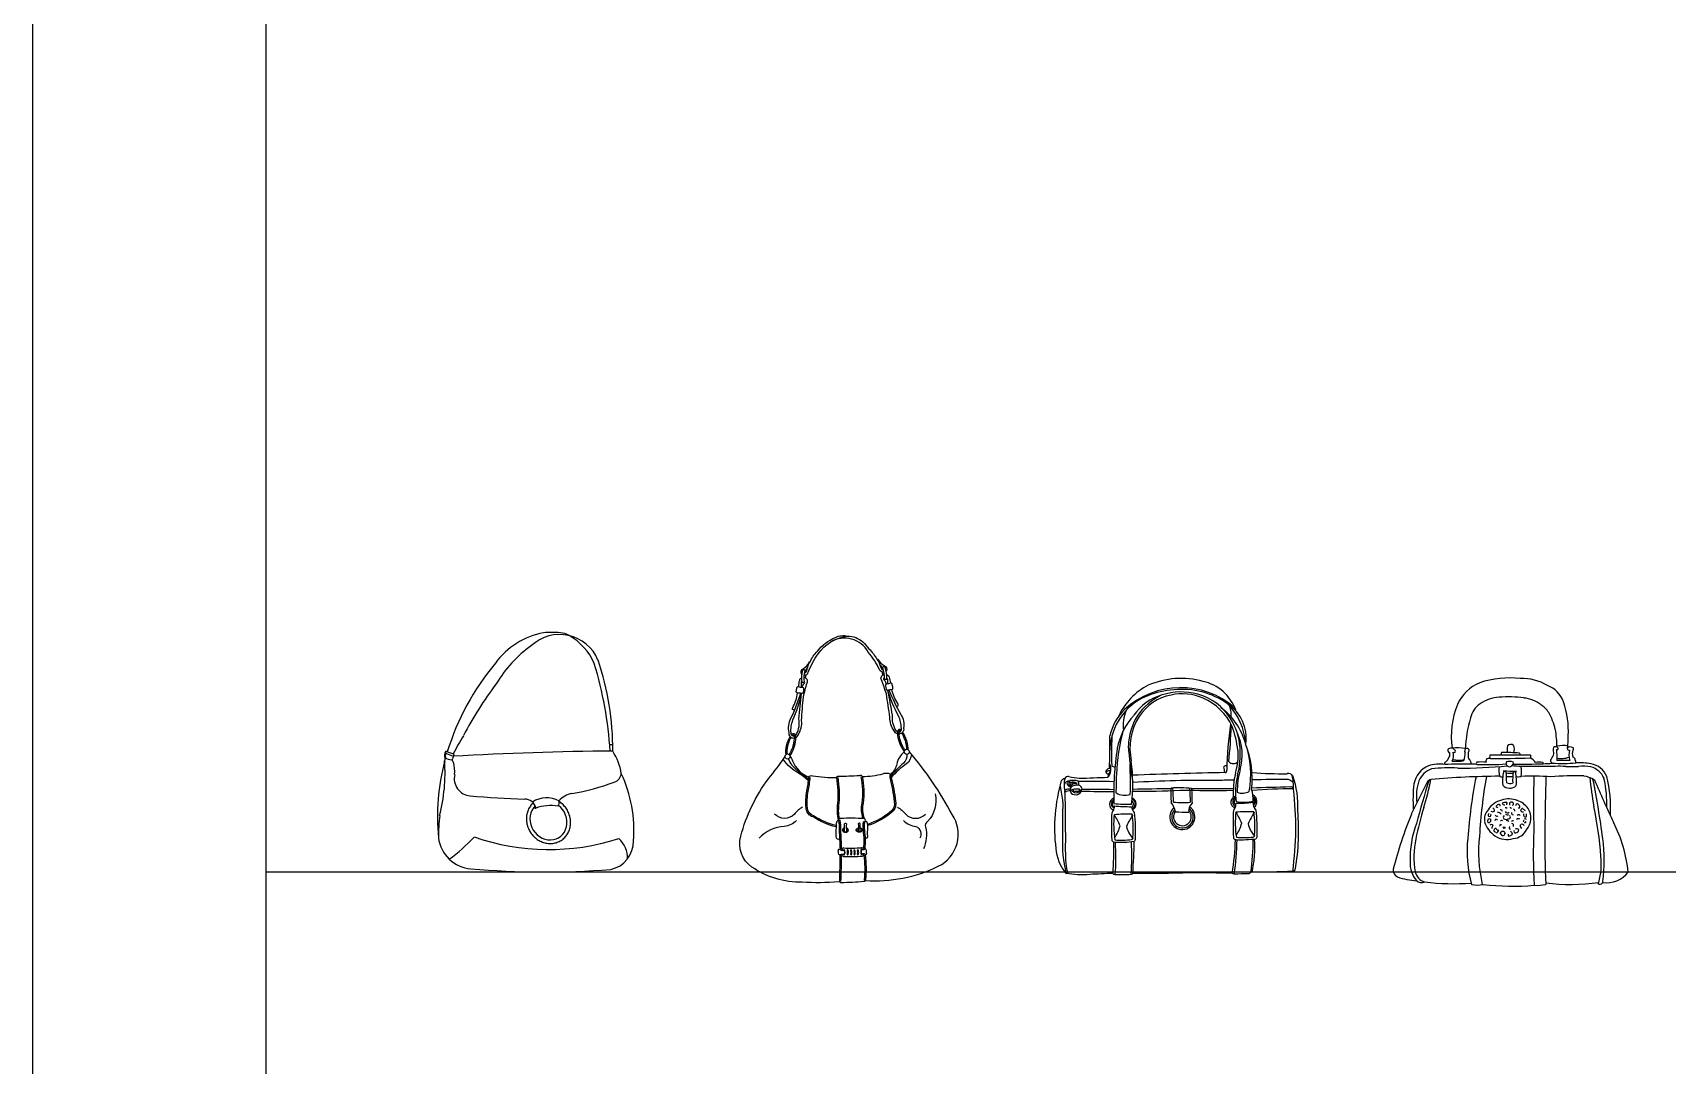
# Model space of a CAD drawing. Header units: inches. Extents: x 8.4 to 50.9, y 14.4 to 39.2.
# Drawn here: x 8.372 to 10.733, y 27.29 to 28.781 of the extents above; entities that cross this region are included whole.
import ezdxf

# ---------------------------------------------------------------- set-up
doc = ezdxf.new("R2010")
doc.units = ezdxf.units.IN
doc.header["$MEASUREMENT"] = 0
for name, color, linetype in [('02', 2, 'Continuous'), ('1', 1, 'Continuous'), ('kadrbm', 4, 'Continuous')]:
    doc.layers.add(name, color=color, linetype=linetype)

# ---------------------------------------------------------------- blocks, each defined once
blk = doc.blocks.new('kadrbm')
at = {"layer": 'kadrbm', "color": 4}
blk.add_lwpolyline([(0, 0), (0, 24.7972), (21, 24.7972), (21, 0), (0, 0)], close=True, dxfattribs=at)
blk.add_lwpolyline([(20.6631, 0.3257), (20.6631, 24.4603), (0.3369, 24.4603), (0.3369, 0.3257), (20.6631, 0.3257)], dxfattribs=at)

msp = doc.modelspace()

# ---------------------------------------------------------------- linework, layer by layer
at = {"layer": '02'}
for p, q in [((8.9694, 27.7431), (8.9799, 27.7398)), ((8.9694, 27.74), (8.9794, 27.7362)), ((8.9802, 27.7385), (8.9781, 27.7323))]:
    msp.add_line(p, q, dxfattribs=at)
for points in [[(9.4868, 27.8536, 0.371996), (9.4923, 27.8575, -0.060458), (9.5063, 27.884, -0.208259), (9.549, 27.9098, -0.182008), (9.5709, 27.9013, -0.045731), (9.5798, 27.8914, -0.083445), (9.5914, 27.8763, -0.116053), (9.5966, 27.8656, 0.130467), (9.5987, 27.8615, 0.157301), (9.6003, 27.8616)], [(9.4871, 27.8573, 0.157301), (9.4887, 27.8573, 0.130467), (9.4905, 27.8616, -0.116053), (9.4948, 27.8726, -0.085939), (9.5054, 27.8878, -0.134768), (9.5314, 27.9078, -0.179133), (9.549, 27.9098)], [(9.6009, 27.8579, -0.371996), (9.5951, 27.8614, 0.060156), (9.5788, 27.8868, 0.419004), (9.5249, 27.9014)], [(9.4827, 27.8541, -0.414213), (9.4853, 27.863, 0.14056), (9.4934, 27.8722, -0.496784), (9.4948, 27.8726)], [(9.5914, 27.8763, -0.496784), (9.5928, 27.876, 0.14056), (9.6017, 27.8675, -0.414213), (9.6049, 27.8588)], [(9.6016, 27.8484, 0.003908), (9.6019, 27.8477, 0.340116), (9.6023, 27.8475, 0.100867), (9.6052, 27.8477, 0.450308), (9.6056, 27.8481, 0.111806), (9.6032, 27.8647, 0.302096), (9.6027, 27.8652, 0.217473), (9.5996, 27.8645, 0.186763), (9.5987, 27.8617)], [(9.4736, 27.763, 0.236175), (9.4779, 27.7677, 0.167992), (9.4826, 27.7878, -0.007404), (9.4851, 27.8219, -0.012547), (9.4906, 27.8424, 0.571853), (9.4861, 27.8496, 0.442579)], [(9.4824, 27.8494, 0.261504), (9.4794, 27.8457, 0.058903), (9.4779, 27.8368)], [(9.4827, 27.8445, 0.236523), (9.482, 27.843, 0.092386), (9.4825, 27.8359)], [(9.4887, 27.8575, 0.186763), (9.4876, 27.8603, 0.217473), (9.4845, 27.8607, 0.302096), (9.484, 27.8602, 0.111806), (9.4828, 27.8434, 0.450308), (9.4833, 27.843, 0.100867), (9.4862, 27.8431, 0.340116), (9.4865, 27.8433, 0.003908), (9.4868, 27.8441)], [(9.4836, 27.836, -0.118538), (9.486, 27.8408, 0.47272), (9.4862, 27.8449, 0.47272)], [(9.4874, 27.8602, 0.403784), (9.4872, 27.86, 0.074975), (9.4861, 27.8437, 0.493918), (9.4865, 27.8436)], [(9.621, 27.7687, -0.236175), (9.6164, 27.773, -0.167992), (9.6101, 27.7926, 0.007404), (9.605, 27.8264, 0.012547), (9.598, 27.8465, -0.571853), (9.6019, 27.8539, -0.442579)], [(9.602, 27.848, 0.493918), (9.6023, 27.8481, 0.074975), (9.6, 27.8643, 0.403784), (9.5997, 27.8644)], [(9.6054, 27.8406, 0.118538), (9.6027, 27.8452, -0.47272), (9.6021, 27.8493, -0.47272)], [(9.6056, 27.8541, -0.261504), (9.6089, 27.8506, -0.058903), (9.6111, 27.8418)], [(9.6057, 27.8492, -0.236523), (9.6065, 27.8477, -0.092386), (9.6065, 27.8406)], [(10.5902, 27.7656, 0.094764), (10.5833, 27.8147, 0.212915), (10.56, 27.8385, 0.141332), (10.5209, 27.8486, 0.104377), (10.4622, 27.8425, 0.190373), (10.4301, 27.811, 0.134029), (10.4225, 27.748)], [(9.4809, 27.827, -0.032787), (9.4667, 27.7907, 0.182763), (9.464, 27.7704, 0.473773), (9.4717, 27.7626, 0.473773)], [(9.4715, 27.7654, -0.483029), (9.4673, 27.7703, -0.111105), (9.4701, 27.7887, 0.045547), (9.4826, 27.8265, 0.045547)], [(9.4722, 27.8032, -0.863673), (9.4699, 27.8067, 0.078902), (9.4768, 27.8276, 0.078902)], [(9.4733, 27.7659, 0.215732), (9.4753, 27.7685, 0.174379), (9.4786, 27.7903, -0.012691), (9.4826, 27.8265)], [(9.6211, 27.7715, -0.215732), (9.6189, 27.774, -0.174379), (9.6139, 27.7955, 0.012691), (9.6071, 27.8312)], [(9.623, 27.7711, 0.483029), (9.6267, 27.7763, 0.111105), (9.6225, 27.7945, -0.045547), (9.6071, 27.8312, -0.045547)], [(9.6088, 27.8319, 0.032787), (9.6258, 27.7967, -0.182763), (9.63, 27.7767, -0.473773), (9.6229, 27.7684, -0.473773)], [(9.6193, 27.8088, 0.863673), (9.6214, 27.8125, -0.078902), (9.6128, 27.8328, -0.078902)], [(9.5362, 27.555, -0.041464), (9.4832, 27.5543, -0.154928), (9.4109, 27.5761, -0.323765), (9.3947, 27.6209, -0.093387), (9.4346, 27.7038, 0.032475), (9.4587, 27.7359, 0.032475)], [(9.4926, 27.7006, 0.073741), (9.4783, 27.7116, -0.121587), (9.456, 27.7319)], [(9.4633, 27.7323, 0.132867), (9.4761, 27.7161, 0.003838), (9.4928, 27.7031)], [(9.466, 27.7359, -0.109116), (9.4693, 27.7294, 0.189952), (9.4932, 27.7059, 0.189952)], [(9.5748, 27.5568, 0.131218), (9.6801, 27.5774, 0.4589), (9.7, 27.6521, 0.054755), (9.6384, 27.7424)], [(9.6308, 27.7426, 0.165387), (9.62, 27.7249, -0.170439), (9.611, 27.7098)], [(9.6345, 27.739, -0.265824), (9.6299, 27.7263, 0.04329), (9.612, 27.7085, 0.04329)], [(9.6414, 27.7387, -0.207601), (9.6339, 27.7251, 0.056431), (9.612, 27.7057, 0.056431)], [(9.5323, 27.6343, -0.08714), (9.4991, 27.6485, -0.316584), (9.4891, 27.6616, -0.070792), (9.4903, 27.6861, 0.017823), (9.4932, 27.7059, -0.432684), (9.4984, 27.7082, 0.044879), (9.5336, 27.7054, 0.044879)], [(9.5324, 27.6362, -0.087022), (9.4999, 27.6502, -0.323239), (9.491, 27.6618, -0.070973), (9.4921, 27.6858, 0.017603), (9.4951, 27.7055)], [(9.5359, 27.6434, -0.097133), (9.5351, 27.6687, 0.049236), (9.5336, 27.7054, -0.558118), (9.5359, 27.7075, 0.020125), (9.5662, 27.7086, -0.491034), (9.57, 27.7072, -0.08957), (9.5715, 27.6687, 0.130471), (9.5729, 27.6463)], [(9.5372, 27.6462, -0.087774), (9.537, 27.6685, 0.049344), (9.5355, 27.7056)], [(9.5682, 27.7065, -0.088716), (9.5696, 27.669, 0.126263), (9.5709, 27.6464, 0.126263)], [(9.57, 27.7072, 0.074443), (9.6001, 27.711, -0.137895), (9.6081, 27.7117, -0.383469), (9.612, 27.7057, -0.032127), (9.6183, 27.6713, -0.264378), (9.6136, 27.6558, -0.095613), (9.5783, 27.636)], [(9.6094, 27.7088, -0.242207), (9.6101, 27.7057, -0.032622), (9.6164, 27.6709, -0.265211), (9.6123, 27.6572, -0.094943), (9.5779, 27.6379, -0.094943)], [(10.1918, 27.7086, -0.096343), (10.199, 27.6573, -0.061269), (10.1955, 27.5731, -0.277476), (10.1921, 27.5698, -0.006196), (10.1314, 27.5685, -0.243214), (10.1276, 27.5665, -0.002516), (10.1077, 27.566, -0.1548), (10.1043, 27.5674, 0.003041), (10.0435, 27.5677, -0.00762), (9.9609, 27.5669, -0.37755), (9.9585, 27.5654, -0.036688), (9.9356, 27.5651, -0.256513), (9.9321, 27.5671, 0.001583), (9.8989, 27.5655, -0.078349), (9.8647, 27.5671, -0.15339), (9.8503, 27.603, -0.100219), (9.8582, 27.701, -0.311346), (9.863, 27.7042)], [(9.6754, 27.6819, -0.252065), (9.6646, 27.6419, 0.363445), (9.6617, 27.6341, -0.161967), (9.6585, 27.6023)], [(9.4841, 27.6629, 0.101512), (9.4722, 27.6524, -0.415098), (9.4436, 27.6526, -0.415098)], [(9.621, 27.6629, -0.101512), (9.633, 27.6524, 0.415098), (9.6615, 27.6526, 0.415098)], [(9.4752, 27.6433, -0.156278), (9.4576, 27.6348, 0.205208), (9.4212, 27.6177)], [(9.5359, 27.6434, 0.396333), (9.5327, 27.6389, 0.030716), (9.5321, 27.6202, 0.631174), (9.5375, 27.6172)], [(9.5743, 27.6029, 0.060768), (9.5737, 27.6292, -0.113279), (9.5744, 27.6424, 0.487647), (9.5729, 27.6463, 0.015581), (9.5388, 27.6464, 0.551035), (9.5359, 27.6434, -0.077452), (9.5368, 27.6296, -0.007432), (9.5381, 27.6021)], [(9.5377, 27.6442, 0.137843), (9.5377, 27.6438, -0.076757), (9.5387, 27.6296, -0.007395), (9.5399, 27.6021)], [(9.545, 27.6273, -0.04344), (9.5447, 27.6388, -0.720218), (9.5473, 27.6385, 0.040619), (9.5475, 27.6274, 0.040619)], [(9.5668, 27.6273, 0.04344), (9.5671, 27.6388, 0.720218), (9.5645, 27.6385, -0.040619), (9.5643, 27.6274, -0.040619)], [(9.5724, 27.603, 0.060707), (9.5718, 27.6289, -0.107611), (9.5724, 27.6423, -0.107611)], [(9.5747, 27.6184, 0.756968), (9.5782, 27.6211, -0.065132), (9.5781, 27.6296, 0.136225), (9.5776, 27.6391, 0.453709), (9.5744, 27.6424, 0.453709)], [(9.63, 27.6433, 0.156278), (9.6475, 27.6348, -0.461373), (9.6534, 27.6177)], [(9.5746, 27.5938, -0.05113), (9.5749, 27.558, -0.422661), (9.5729, 27.5552, -0.024149), (9.5393, 27.5536, -0.596015), (9.5376, 27.556, 0.010894), (9.5383, 27.5939, 0.010894)], [(9.5395, 27.5555, 0.011026), (9.5402, 27.5939)], [(9.5436, 27.6038, 0.579293), (9.5414, 27.6003, 0.579293)], [(9.5415, 27.5944, 0.531963), (9.543, 27.5916, 0.035976), (9.5707, 27.5921, 0.337282), (9.5718, 27.5953, 0.337282)], [(9.543, 27.5944, 0.737204), (9.5447, 27.594, 0.175543), (9.5448, 27.6006, 0.630724), (9.543, 27.6006)], [(9.5697, 27.6015, 0.470205), (9.5682, 27.6009, 0.061623), (9.5684, 27.5946, 0.93846), (9.5699, 27.5947)], [(9.5727, 27.5936, -0.051646), (9.573, 27.5578, -0.500312), (9.5726, 27.5571)]]:
    msp.add_lwpolyline(points, format="xyb", dxfattribs=at)
for points in [[(9.6128, 27.8328, 0.391), (9.6146, 27.8353, 0.008918), (9.6132, 27.8408, 0.476428), (9.6111, 27.8418, -0.132065), (9.6054, 27.8406, 0.410352), (9.6039, 27.8393, 0.119214), (9.6054, 27.8321, 0.375733), (9.6073, 27.8318, -0.064414)], [(9.4768, 27.8276, -0.391), (9.4749, 27.83, -0.008918), (9.4758, 27.8356, -0.476428), (9.4779, 27.8368, 0.132065), (9.4836, 27.836, -0.410352), (9.4852, 27.8348, -0.119214), (9.4843, 27.8275, -0.375733), (9.4824, 27.827, 0.064414)], [(9.9346, 27.6117, -0.458615), (9.9312, 27.6156, -0.023278), (9.9309, 27.6486, -0.169086), (9.933, 27.658, 0.22923), (9.9341, 27.6645, 0.009145), (9.9591, 27.6632, 0.151043), (9.963, 27.6549, -0.04249), (9.9643, 27.6169, -0.295912), (9.963, 27.613, -0.046158)], [(10.1103, 27.6153, -0.458615), (10.1069, 27.6192, -0.023278), (10.1066, 27.6523, -0.169086), (10.1087, 27.6617, 0.22923), (10.1098, 27.6682, 0.026774), (10.1346, 27.6697, 0.196712), (10.1387, 27.6585, -0.04249), (10.14, 27.6205, -0.295912), (10.1387, 27.6166, -0.046158)], [(9.5441, 27.5996, -0.123706), (9.544, 27.5952, -0.357764), (9.5417, 27.5944, 0.086363), (9.5383, 27.5939, -0.317193), (9.5362, 27.5945, -0.089349), (9.5357, 27.6007, -0.424926), (9.5381, 27.6021, 0.31221), (9.5423, 27.6004, -0.546645)], [(9.5483, 27.6001, -0.08587), (9.5483, 27.5947, 0.953463), (9.5497, 27.5945, 0.168898), (9.5498, 27.6003, 1.002284)], [(9.5533, 27.6001, -0.08587), (9.5533, 27.5947, 0.953463), (9.5548, 27.5945, 0.168898), (9.5548, 27.6003, 1.002284)], [(9.5582, 27.6001, -0.08587), (9.5582, 27.5947, 0.953463), (9.5596, 27.5945, 0.168898), (9.5597, 27.6003, 1.002284)], [(9.5631, 27.6001, -0.08587), (9.5631, 27.5947, 0.953463), (9.5645, 27.5945, 0.168898), (9.5646, 27.6003, 1.002284)], [(9.5746, 27.5938, 0.3432), (9.5707, 27.5951, -0.515057), (9.569, 27.5952, -0.026317), (9.5691, 27.6004, -0.599406), (9.571, 27.6015, 0.271041), (9.5743, 27.6029, -0.41239), (9.5759, 27.6005, -0.031738), (9.5761, 27.5949, -0.446318)]]:
    msp.add_lwpolyline(points, format="xyb", close=True, dxfattribs=at)
for centre, radius in [((9.4624, 27.7359), 0.00368), ((9.6345, 27.7426), 0.00368), ((10.4975, 27.6332), 0.0012)]:
    msp.add_circle(centre, radius, dxfattribs=at)
for centre, radius, start, end in [((9.1289, 27.8069), 0.1092, 100.1229, 144.3023), ((9.1219, 27.8135), 0.1017, 83.1243, 96.8757), ((9.134, 27.8921), 0.0224, 55.6816, 89.8053), ((9.1977, 27.7483), 0.1816, 125.454, 149.2824), ((9.1331, 27.8522), 0.0599, 22.5846, 132.8307), ((9.1061, 27.8372), 0.0838, 23.2649, 61.0933), ((9.3251, 27.6332), 0.3709, 140.1839, 162.8263), ((8.6537, 27.7093), 0.5533, 3.5579, 16.9138), ((8.8127, 27.7468), 0.3971, 359.5454, 18.8674), ((9.5754, 27.85), 0.0277, 30.6153, 43.1045), ((9.5128, 27.8476), 0.0277, 141.304, 153.7932), ((9.4374, 27.86), 0.0519, 347.9165, 352.8481), ((9.6496, 27.8681), 0.0519, 191.5604, 196.492), ((10.0309, 27.7294), 0.1193, 74.6224, 113.5078), ((10.049, 27.7813), 0.0645, 19.3369, 77.944), ((9.4656, 27.5206), 0.5315, 142.9304, 152.5046), ((10.0161, 27.7419), 0.0885, 118.5252, 180.1336), ((10.0261, 27.7551), 0.094, 117.0875, 155.0584), ((10.0303, 27.7157), 0.1196, 49.1583, 132.6881), ((10.0284, 27.7089), 0.1235, 93.6841, 129.8848), ((10.0225, 27.7553), 0.0721, 105.5176, 146.2417), ((10.0418, 27.7429), 0.0905, 115.239, 145.4424), ((10.0296, 27.7545), 0.0713, 100.7036, 146.5098), ((10.0313, 27.7357), 0.0934, 75.4061, 107.4795), ((10.0325, 27.752), 0.0744, 65.9976, 102.5392), ((10.0323, 27.7187), 0.1141, 54.8399, 95.9623), ((10.0323, 27.747), 0.0823, 31.965, 74.0962), ((10.031, 27.7453), 0.0811, 24.7752, 66.9202), ((10.4913, 27.7736), 0.0478, 91.064, 126.7838), ((10.5038, 27.6759), 0.1462, 81.2489, 95.2562), ((10.5213, 27.7722), 0.0484, 52.4585, 84.4071), ((10.0006, 27.7501), 0.0742, 133.8139, 167.9506), ((10.036, 27.7285), 0.0993, 137.6869, 168.7917), ((10.0006, 27.7811), 0.0535, 156.8857, 187.9798), ((10.0322, 27.7295), 0.0952, 15.0149, 54.27), ((10.0665, 27.7629), 0.0583, 351.4114, 57.2639), ((10.0354, 27.7488), 0.0889, 3.4513, 45.224), ((10.0701, 27.7963), 0.0332, 354.0649, 20.6909), ((10.482, 27.7838), 0.0341, 124.5938, 166.9291), ((10.5258, 27.7745), 0.0439, 34.6816, 55.3675), ((10.4857, 27.7557), 0.0879, 12.6753, 29.8589), ((9.624, 27.7721), 0.000833, 41.0463, 153.3872), ((10.1665, 27.7076), 0.2288, 163.3279, 179.2927), ((10.0413, 27.7489), 0.0867, 148.4991, 178.4821), ((10.0432, 27.7479), 0.0863, 147.8138, 192.3773), ((10.662, 27.7029), 0.5654, 171.8929, 178.6478), ((9.4411, 27.7991), 0.6624, 353.8793, 358.357), ((10.0274, 27.7425), 0.0888, 4.1027, 32.7704), ((9.9465, 27.722), 0.1681, 7.8775, 19.9167), ((10.6275, 27.7391), 0.1862, 163.645, 177.7183), ((10.4008, 27.7456), 0.1732, 1.2901, 9.7695), ((9.5551, 27.4281), 0.6548, 148.9396, 151.5648), ((9.2071, 27.7474), 0.00549, 56.6229, 108.0451), ((9.4704, 27.7662), 0.000833, 31.0213, 143.3622), ((9.0064, 27.7553), 0.9216, 357.7164, 0.6381), ((10.3356, 27.7401), 0.4054, 176.5957, 182.4071), ((10.3672, 27.6815), 0.4337, 171.212, 181.8181), ((10.3983, 27.7789), 0.4446, 183.5674, 190.4562), ((10.0423, 27.7375), 0.0768, 344.187, 25.4829), ((9.996, 27.7394), 0.1204, 344.9545, 4.5011), ((9.9982, 27.7102), 0.1333, 349.3346, 19.2712), ((9.9951, 27.7039), 0.1384, 353.4907, 21.2854), ((10.421, 27.7416), 0.00649, 32.0768, 138.9616), ((10.4292, 27.6315), 0.1167, 84.0088, 93.3182), ((10.4437, 27.7441), 0.00332, 44.6073, 164.6105), ((10.5261, 27.7461), 0.0243, 167.1413, 190.2525), ((10.507, 27.747), 0.00646, 49.4537, 136.2662), ((10.4971, 27.7465), 0.0152, 340.3131, 20.8942), ((10.5709, 27.747), 0.00277, 140.8805, 212.9261), ((10.5718, 27.7456), 0.00441, 32.753, 133.925), ((10.5742, 27.7473), 0.00154, 237.2225, 27.9567), ((10.582, 27.7032), 0.0485, 81.1706, 99.5766), ((10.5932, 27.7432), 0.00658, 54.6894, 134.8297), ((10.5913, 27.7479), 0.00276, 182.0898, 286.0726), ((10.503, 27.7632), 0.0872, 350.0718, 1.5699), ((10.596, 27.7469), 0.00191, 293.9398, 57.0244), ((9.2629, 27.6495), 0.3065, 164.9234, 185.8179), ((8.722, 27.7121), 0.2455, 345.5218, 3.9918), ((8.9827, 27.7371), 0.0159, 157.8906, 190.6133), ((8.9618, 27.7319), 0.00578, 332.6983, 23.3324), ((8.9788, 27.7544), 0.0233, 239.957, 264.9218), ((8.9887, 27.7365), 0.0208, 171.4751, 187.9269), ((8.9687, 27.742), 0.00127, 58.6374, 125.6555), ((8.9689, 27.7394), 0.000768, 53.5048, 167.422), ((8.9764, 27.7329), 0.00179, 280.7434, 342.1868), ((8.9842, 27.7325), 0.00671, 187.8917, 226.4134), ((9.2431, 23.13), 4.6138, 90.4135, 93.276), ((8.9277, 27.7134), 0.0538, 356.1391, 15.3452), ((8.9795, 27.739), 0.000872, 327.349, 61.7413), ((9.1405, 27.6988), 0.0825, 8.8032, 32.9104), ((9.9118, 27.7177), 0.0177, 318.661, 27.4962), ((9.473, 27.6989), 0.4847, 357.8979, 3.0366), ((9.7052, 27.6964), 0.2558, 353.3776, 7.4), ((10.1063, 27.7342), 0.00866, 221.3896, 317.2772), ((10.017, 27.7391), 0.0963, 343.555, 3.535), ((10.4049, 27.664), 0.0608, 83.237, 105.9644), ((10.4135, 27.7258), 0.00206, 107.0887, 226.4083), ((10.4381, 27.104), 0.6209, 88.894, 92.4028), ((10.4048, 27.7396), 0.0143, 304.2501, 7.4713), ((10.4194, 27.7448), 0.00344, 161.9744, 263.0125), ((10.41, 27.7369), 0.0146, 328.3603, 20.7498), ((10.4284, 27.7911), 0.0622, 264.4937, 280.2626), ((10.425, 27.7437), 0.0021, 231.0325, 42.8683), ((10.4326, 27.7649), 0.0343, 254.9446, 282.3055), ((10.4097, 27.7398), 0.0314, 341.6476, 3.6104), ((10.443, 27.7438), 0.00279, 154.0189, 225.8504), ((10.4699, 27.7386), 0.0246, 171.9717, 193.9551), ((10.4442, 27.7444), 0.00274, 299.1268, 48.411), ((10.4412, 27.7252), 0.00884, 356.9098, 57.1917), ((10.452, 27.6967), 0.0282, 77.5576, 93.9304), ((10.4591, 27.7258), 0.00193, 118.5421, 237.6362), ((10.4696, 28.1846), 0.4605, 268.5667, 273.8538), ((10.4653, 27.6713), 0.0567, 83.6788, 97.2674), ((10.4756, 27.7293), 0.00438, 150.4037, 203.0497), ((10.476, 27.7269), 0.00619, 74.5624, 132.9782), ((10.4808, 27.7359), 0.00432, 145.6046, 223.7371), ((10.5063, 31.5262), 3.788, 269.5609, 270.4391), ((10.4633, 30.5239), 2.791, 270.2949, 271.4732), ((10.4953, 27.7401), 0.00224, 134.6675, 234.3376), ((10.4886, 27.1301), 0.6116, 87.075, 89.5155), ((10.5059, 27.7262), 0.00545, 156.7961, 227.2468), ((10.5051, 27.7125), 0.0164, 70.3095, 105.1132), ((10.5058, 27.7267), 0.00506, 300.188, 14.3482), ((10.5197, 28.4394), 0.7147, 269.2594, 272.7264), ((10.5189, 27.7396), 0.00159, 300.7497, 54.4745), ((10.5331, 27.7362), 0.00308, 309.7494, 44.6604), ((10.5315, 27.722), 0.0123, 23.9935, 73.0981), ((10.5485, 27.7062), 0.0216, 78.0377, 105.6544), ((10.5527, 27.7262), 0.00123, 324.955, 73.9559), ((10.5509, 27.8878), 0.1623, 270.9717, 275.6724), ((10.5687, 27.7302), 0.00432, 166.8599, 246.8683), ((10.5557, 27.7415), 0.0135, 310.4425, 17.3622), ((10.5807, 28.0081), 0.2822, 267.2014, 274.1648), ((10.8195, 27.745), 0.2462, 179.7688, 183.434), ((10.5794, 27.7654), 0.0326, 259.8515, 291.3909), ((10.5777, 27.3602), 0.37, 87.7514, 90.6131), ((10.6193, 27.7379), 0.0282, 164.9079, 196.4103), ((10.6132, 27.7399), 0.0173, 162.1716, 196.7905), ((10.5958, 27.7305), 0.00446, 4.8356, 79.0584), ((10.5917, 27.7267), 0.00951, 359.7547, 26.256), ((10.6059, 27.6216), 0.1051, 80.5771, 92.5189), ((10.6182, 27.6961), 0.0296, 21.6251, 80.5409), ((9.0058, 27.704), 0.025, 166.6373, 265.4596), ((9.2083, 27.7122), 0.0137, 285.7659, 356.9468), ((9.0443, 27.6287), 0.1961, 355.7557, 24.9666), ((9.8968, 27.6952), 0.035, 165.0406, 194.9594), ((9.869, 27.6927), 0.0076, 82.5593, 161.204), ((9.8677, 27.7013), 0.0056, 80.0535, 148.6307), ((9.8927, 27.8185), 0.1142, 257.881, 265.5028), ((9.8421, 27.7055), 0.0284, 347.5224, 351.2205), ((9.8736, 27.6642), 0.0372, 77.0141, 95.3642), ((9.8721, 27.6952), 0.0111, 356.3796, 27.5287), ((9.9058, 26.9914), 0.7086, 87.7572, 91.9044), ((9.8423, 29.5602), 1.8561, 271.2793, 272.5571), ((9.9253, 27.7139), 0.0032, 161.7491, 280.6715), ((9.9277, 27.7128), 0.0058, 77.6135, 158.3047), ((9.9272, 27.7091), 0.00621, 74.6419, 142.077), ((9.9193, 27.7095), 0.00676, 329.0261, 11.2688), ((9.9152, 27.7222), 0.0157, 313.2683, 334.7965), ((9.9338, 27.7248), 0.00368, 208.9918, 295.0497), ((8.9018, 27.7207), 1.036, 357.933, 359.4309), ((10.1866, 22.1747), 5.5386, 90.9494, 92.338), ((10.0634, 26.0791), 1.6223, 89.246, 93.6158), ((10.1042, 27.1846), 0.517, 89.6363, 92.1552), ((10.0954, 27.7191), 0.00329, 60.6326, 143.7354), ((10.0667, 27.715), 0.0267, 354.4495, 13.0193), ((10.0941, 27.7152), 0.00286, 284.8803, 20.7561), ((10.2394, 27.6825), 0.1333, 167.2979, 182.4815), ((10.206, 27.685), 0.0966, 166.1394, 188.571), ((10.22, 27.6868), 0.108, 163.9777, 181.3984), ((10.176, 26.4796), 1.2231, 89.5323, 91.9942), ((10.1753, 28.1815), 0.4705, 264.9382, 271.0879), ((10.1859, 27.7037), 0.0076, 40.0387, 103.2122), ((10.1717, 27.6708), 0.0349, 52.4623, 65.9691), ((10.137, 27.6936), 0.0562, 354.4475, 16.2678), ((10.4021, 27.6897), 0.0355, 113.02, 169.1376), ((10.4315, 27.6797), 0.0608, 159.8412, 189.9909), ((15.1942, 26.2885), 5.009, 163.6168, 164.3569), ((10.4032, 27.6883), 0.0314, 109.7716, 156.7767), ((10.0857, 27.7589), 0.311, 341.9132, 349.5797), ((10.3933, 27.6944), 0.00842, 101.7449, 147.0873), ((10.4957, 26.5442), 1.1631, 90.2466, 95.1352), ((10.4184, 27.505), 0.2145, 86.767, 96.9263), ((10.434, 28.4709), 0.7518, 269.739, 275.2045), ((11.105, 27.5761), 0.6611, 168.616, 176.3676), ((11.1048, 27.5904), 0.6435, 169.5567, 177.2705), ((10.5409, 27.7167), 0.051, 174.9346, 190.6223), ((10.4934, 27.7124), 0.00574, 242.357, 292.5577), ((10.5563, 27.7003), 0.0611, 167.4447, 185.3965), ((10.4985, 27.7148), 0.00187, 153.3804, 213.262), ((10.4985, 27.7115), 0.00274, 46.4032, 133.5968), ((10.5071, 27.7793), 0.0645, 260.8146, 276.9407), ((10.3359, 27.6977), 0.1653, 0.0464, 5.4861), ((10.5063, 27.7318), 0.0202, 253.3942, 281.4778), ((10.5045, 27.8232), 0.1164, 268.224, 272.6622), ((10.5052, 27.7259), 0.00479, 231.2556, 311.18), ((10.4959, 27.4365), 0.2861, 84.7014, 87.5187), ((10.6119, 27.7012), 0.1021, 173.226, 182.0309), ((10.5122, 27.7123), 0.00193, 29.7212, 150.2788), ((10.4601, 27.7002), 0.0553, 353.4998, 13.5788), ((10.5116, 27.7146), 0.00342, 316.7281, 11.767), ((10.5178, 27.724), 0.0174, 260.739, 283.8362), ((10.4923, 27.7139), 0.0304, 347.0945, 14.2506), ((10.5381, 27.32), 0.3875, 86.0502, 92.3908), ((10.533, 26.391), 1.3304, 89.0278, 90.4588), ((12.7829, 27.6701), 2.2429, 179.0453, 181.0581), ((10.5752, 27.2907), 0.431, 88.4896, 92.6113), ((14.3838, 27.5972), 3.8276, 178.3567, 179.4999), ((10.5998, 27.2451), 0.4628, 88.4153, 94.3321), ((10.5945, 27.888), 0.1667, 267.2837, 273.6397), ((10.6117, 27.6675), 0.0545, 78.2274, 96.9647), ((10.6082, 27.6728), 0.0351, 56.0247, 82.8955), ((11.0697, 27.746), 0.4502, 185.1686, 190.5157), ((10.6147, 27.6924), 0.0297, 24.1266, 74.1587), ((9.3969, 27.4556), 1.2536, 7.4125, 11.3938), ((13.1219, 28.7885), 2.7204, 203.5407, 204.9516), ((10.477, 27.6673), 0.1689, 357.9062, 12.7046), ((10.4723, 27.6623), 0.1791, 356.1504, 14.4558), ((9.2125, 30.4598), 2.7887, 265.7064, 267.3274), ((9.1143, 27.639), 0.0373, 61.5234, 123.6177), ((9.1588, 27.647), 0.0365, 102.5775, 137.1362), ((9.1011, 27.9907), 0.3121, 279.1693, 290.8112), ((9.7462, 27.662), 0.1142, 3.9494, 15.8067), ((9.1727, 27.6499), 0.6912, 359.1429, 3.0073), ((9.8694, 27.6768), 0.00966, 84.022, 130.8995), ((9.8693, 27.6745), 0.0143, 84.4091, 114.4996), ((9.8695, 27.6957), 0.00371, 85.4997, 162.6091), ((9.8713, 27.6976), 0.00539, 188.8262, 261.2229), ((9.8707, 27.696), 0.00225, 83.422, 209.1526), ((9.8708, 27.6954), 0.00214, 192.7393, 308.5734), ((9.875, 27.6933), 0.00484, 116.3574, 178.6867), ((9.8715, 27.6938), 0.00191, 235.349, 328.168), ((9.878, 27.6877), 0.00743, 145.0461, 217.7772), ((9.8746, 27.691), 0.0081, 50.2938, 116.5078), ((9.8785, 27.6898), 0.00924, 226.2748, 352.0528), ((9.8772, 27.6909), 0.00575, 66.1814, 150.607), ((9.88, 27.665), 0.0238, 87.0351, 108.8053), ((9.879, 27.6911), 0.00752, 208.4083, 332.562), ((9.8756, 27.685), 0.0129, 71.3637, 102.5357), ((9.882, 27.6708), 0.0237, 87.1774, 111.9399), ((9.8769, 27.6877), 0.00212, 166.7347, 223.9365), ((9.8794, 27.6983), 0.0127, 251.3989, 290.0503), ((9.8796, 27.6967), 0.000552, 260.1546, 73.4022), ((9.8819, 27.682), 0.00676, 56.0511, 95.2098), ((9.8813, 27.6884), 0.00642, 1.4892, 72.643), ((9.88, 27.6883), 0.00424, 333.0689, 1.1556), ((9.9196, 28.56), 0.8746, 267.9013, 270.9139), ((9.8604, 22.1052), 5.5832, 89.2522, 89.7163), ((9.9494, 27.7028), 0.023, 237.6333, 290.0839), ((9.9739, 28.6598), 0.9741, 269.1896, 273.2635), ((10.0527, 23.8137), 3.8757, 90.5378, 91.3544), ((10.1382, 27.6814), 0.1222, 175.8888, 185.7264), ((10.0292, 27.5565), 0.1342, 82.799, 95.4923), ((9.5846, 27.6612), 0.4353, 1.1585, 3.8405), ((10.0746, 29.7469), 2.06, 268.7408, 270.8765), ((9.6017, 27.6596), 0.4428, 1.3343, 3.9337), ((10.752, 27.6985), 0.706, 180.7133, 182.4498), ((10.0527, 23.8137), 3.8757, 89.2082, 90.0981), ((10.1126, 27.6693), 0.00986, 107.4829, 169.3224), ((10.1129, 27.6703), 0.00746, 114.7798, 244.8647), ((10.119, 27.705), 0.022, 251.5174, 297.696), ((10.0938, 27.6741), 0.0413, 356.2677, 20.0062), ((10.2502, 24.7906), 2.9019, 91.2202, 92.318), ((10.2189, 26.305), 1.3846, 91.069, 93.5536), ((10.1304, 27.6708), 0.0101, 304.2416, 64.7839), ((10.1316, 27.6714), 0.0068, 300.248, 59.7486), ((10.1896, 27.6885), 0.00354, 0.6686, 110.2603), ((9.7353, 27.6333), 0.4612, 352.0851, 6.8783), ((11.5332, 27.1038), 1.2922, 152.5779, 154.8617), ((10.5594, 27.6734), 0.1936, 173.1775, 184.0483), ((10.5055, 27.7043), 0.0141, 224.2904, 312.5476), ((10.5059, 27.7087), 0.0118, 246.4175, 289.291), ((9.0832, 27.6583), 0.0159, 14.2525, 92.3237), ((9.1024, 27.6687), 0.0088, 223.4403, 237.1247), ((9.098, 27.6619), 0.000694, 238.7869, 31.6166), ((9.1206, 27.5987), 0.0664, 81.2322, 109.4818), ((9.1242, 27.6694), 0.0082, 322.6019, 17.1801), ((10.5248, 27.6412), 0.6654, 177.5302, 181.7951), ((9.9367, 27.6669), 0.00919, 110.4005, 247.6167), ((9.9371, 27.6675), 0.00708, 119.5493, 246.6917), ((9.9362, 27.6673), 0.00502, 119.6018, 249.0293), ((9.9567, 27.9738), 0.3069, 265.7131, 270.5034), ((9.9523, 27.439), 0.2136, 87.8501, 94.8625), ((9.9557, 27.6673), 0.00625, 304.4202, 48.1043), ((9.9576, 27.6674), 0.00701, 287.2711, 69.0016), ((9.9574, 27.6673), 0.00862, 288.8291, 71.2334), ((10.0326, 27.6485), 0.0181, 130.9602, 54.8933), ((9.9893, 27.6487), 0.0342, 12.1758, 36.845), ((10.0328, 27.6483), 0.0156, 134.9172, 53.1299), ((10.0325, 27.7781), 0.1088, 263.331, 276.2972), ((10.0327, 27.6488), 0.0129, 142.2498, 45.1968), ((10.1361, 31.0331), 3.3791, 268.0763, 268.4019), ((10.0564, 27.6574), 0.0146, 131.8393, 188.1629), ((10.1109, 27.6695), 0.00818, 169.0547, 254.4205), ((10.1125, 27.6703), 0.00522, 116.8538, 243.1462), ((10.2496, 27.6407), 0.1405, 173.9592, 188.7803), ((10.128, 27.4426), 0.2136, 87.8501, 94.8625), ((10.0459, 27.6111), 0.0778, 21.2611, 34.6956), ((10.1203, 27.7423), 0.0724, 262.2071, 281.7412), ((10.2674, 27.5732), 0.1544, 147.8937, 154.9041), ((10.1324, 27.6706), 0.00444, 302.0229, 52.404), ((9.9884, 27.6351), 0.1491, 355.329, 8.0936), ((11.0369, 27.3862), 0.7243, 158.4034, 165.0367), ((10.8177, 27.528), 0.4565, 162.8975, 168.7803), ((10.4901, 27.6446), 0.0212, 138.2949, 187.6961), ((10.5023, 27.6411), 0.0331, 105.3493, 147.895), ((10.4779, 27.6512), 0.0034, 137.3803, 205.7516), ((10.481, 27.6593), 0.00339, 222.0017, 317.9983), ((10.4802, 27.6579), 0.00347, 344.8041, 71.3817), ((10.4909, 27.6603), 0.00639, 91.6502, 142.742), ((10.4882, 27.665), 0.00259, 198.7252, 284.0951), ((10.4868, 27.6476), 0.00803, 37.2251, 81.347), ((10.4903, 27.665), 0.00168, 322.6708, 77.8109), ((10.4924, 27.6561), 0.0028, 6.6467, 104.9674), ((10.5041, 27.6402), 0.0345, 68.7136, 107.7826), ((10.4996, 27.6582), 0.0114, 81.5502, 115.3778), ((10.4975, 27.6688), 0.00277, 185.6906, 294.8619), ((10.4999, 27.6594), 0.0024, 40.5889, 117.8605), ((10.5022, 27.6577), 0.00339, 204.696, 318.2569), ((10.5021, 27.6552), 0.00364, 220.8186, 306.1529), ((10.5002, 27.6684), 0.00155, 278.3667, 46.5537), ((10.5064, 27.6677), 0.00136, 138.0027, 256.7333), ((10.5081, 27.6667), 0.00336, 35.522, 144.478), ((10.5065, 27.66), 0.00188, 26.6044, 116.5551), ((10.5103, 27.6541), 0.00234, 161.5549, 270.5466), ((10.5096, 27.6675), 0.00169, 274.7317, 41.6314), ((10.5111, 27.6578), 0.00188, 335.4058, 93.4007), ((10.5168, 27.6647), 0.00273, 103.3005, 177.0401), ((10.5156, 27.6628), 0.00467, 8.8054, 83.2539), ((10.5072, 27.6435), 0.0303, 34.8515, 72.0133), ((10.5185, 27.6634), 0.00175, 248.9072, 1.4816), ((10.5246, 27.6574), 0.0034, 90.1092, 172.214), ((10.5243, 27.6591), 0.00331, 200.9026, 294.9127), ((10.5305, 27.6644), 0.00692, 211.0415, 246.9889), ((10.5289, 27.6517), 0.00342, 152.7973, 226.784), ((10.524, 27.6517), 0.00597, 341.2556, 13.9683), ((10.5107, 27.6468), 0.0255, 318.9116, 33.2214), ((10.1125, 27.5534), 0.5263, 4.1664, 12.1076), ((9.2427, 27.6191), 0.2847, 173.6091, 180.123), ((9.1424, 27.6186), 0.7217, 358.3349, 1.6651), ((10.0739, 27.637), 0.1405, 173.9592, 188.7803), ((9.8702, 27.6075), 0.0778, 21.2611, 34.6956), ((9.8888, 27.6503), 0.0559, 325.1516, 344.8524), ((10.0917, 27.5695), 0.1544, 147.8937, 154.9041), ((9.9956, 27.6462), 0.0451, 194.4058, 220.0819), ((9.8127, 27.6314), 0.1491, 355.329, 8.0936), ((10.0645, 27.654), 0.0559, 325.1516, 344.8524), ((10.1713, 27.6498), 0.0451, 194.4058, 220.0819), ((10.5095, 27.5878), 0.148, 159.7311, 181.5832), ((10.5054, 27.6527), 0.0379, 196.8227, 235.903), ((10.4797, 27.6429), 0.00603, 161.5172, 202.3043), ((10.476, 27.6425), 0.00314, 46.0356, 130.1493), ((10.4753, 27.6427), 0.00238, 239.5175, 344.0515), ((10.477, 27.6549), 0.00552, 247.4501, 283.0307), ((10.4791, 27.6344), 0.00319, 31.0235, 136.3069), ((10.5404, 27.6302), 0.0639, 166.8818, 169.3209), ((10.4801, 27.6506), 0.00225, 119.433, 210.0319), ((10.4844, 27.6318), 0.0049, 120.9524, 179.9279), ((10.486, 27.6286), 0.00338, 89.7944, 172.5288), ((10.4846, 27.6292), 0.00197, 183.6641, 278.1963), ((10.4861, 27.6432), 0.00218, 20.9413, 185.3051), ((10.487, 27.6535), 0.00361, 223.3216, 298.3691), ((10.4886, 27.6319), 0.00254, 178.0873, 295.6007), ((10.4851, 27.6303), 0.0046, 283.0997, 351.2564), ((10.4924, 27.6362), 0.00132, 19.492, 236.7749), ((10.494, 27.6417), 0.00177, 43.1636, 158.387), ((10.4991, 27.6481), 0.003, 118.3289, 261.5402), ((10.5004, 27.6555), 0.0105, 260.4122, 299.9786), ((10.5018, 27.6404), 0.00288, 37.7354, 115.2954), ((10.5063, 27.633), 0.00165, 118.6246, 276.704), ((10.5037, 27.6485), 0.00286, 312.4142, 51.2842), ((10.5104, 27.6408), 0.00235, 69.3112, 163.7797), ((10.5083, 27.6361), 0.00295, 334.3031, 81.8827), ((10.5087, 27.6413), 0.0241, 274.7319, 331.9557), ((10.5135, 27.6276), 0.00202, 133.1872, 290.8677), ((10.5153, 27.6273), 0.00411, 36.71, 115.2407), ((10.5137, 27.6306), 0.00494, 276.1071, 350.0255), ((10.518, 27.6429), 0.00315, 46.0817, 140.8488), ((10.5185, 27.6492), 0.00256, 36.6425, 147.1726), ((10.5245, 27.6358), 0.00385, 152.0081, 245.7942), ((10.5231, 27.6347), 0.00354, 25.207, 101.7021), ((10.5246, 27.6429), 0.00129, 282.4919, 49.4126), ((10.5276, 27.6427), 0.00314, 47.7009, 113.3903), ((10.528, 27.65), 0.00165, 209.0941, 351.4983), ((10.527, 27.6427), 0.00259, 272.0115, 342.7518), ((11.762, 27.6117), 1.2058, 179.1021, 182.8809), ((10.4793, 27.5494), 0.1984, 5.5846, 27.4509), ((9.0085, 27.6246), 0.0509, 186.8775, 265.9773), ((8.8166, 27.7979), 0.2626, 306.7197, 317.2355), ((9.1174, 27.9321), 0.3306, 250.9394, 287.7786), ((9.198, 27.6136), 0.0418, 282.2288, 0.7736), ((9.1951, 27.5899), 0.0359, 356.912, 49.7167), ((10.0207, 27.6085), 0.1614, 175.8092, 194.8656), ((9.6145, 27.5997), 0.3193, 354.1266, 2.1729), ((9.9456, 27.7205), 0.1055, 264.2733, 277.479), ((9.5923, 27.5908), 0.3443, 355.7108, 3.4638), ((9.6942, 27.5915), 0.2656, 354.3714, 4.5397), ((9.9589, 27.6185), 0.00257, 280.2133, 18.4423), ((9.5038, 27.61), 0.4591, 354.6177, 0.3753), ((9.782, 27.625), 0.3275, 349.8689, 358.3289), ((9.7249, 27.6217), 0.3868, 351.7272, 359.0488), ((10.1213, 27.7242), 0.1055, 264.2733, 277.479), ((9.8842, 27.6096), 0.2506, 350.5615, 1.4953), ((9.9675, 27.6053), 0.1698, 347.5047, 3.7642), ((10.1346, 27.6221), 0.00257, 280.2133, 18.4423), ((10.4927, 27.591), 0.1255, 168.1224, 190.0427), ((10.6141, 27.5977), 0.1702, 173.1295, 195.9743), ((10.6599, 27.5969), 0.1993, 173.0393, 193.3477), ((10.5016, 27.6469), 0.0309, 235.7326, 287.1707), ((10.4932, 27.6251), 0.00155, 86.2977, 263.3046), ((10.496, 27.6252), 0.00334, 208.9521, 300.5626), ((10.4957, 27.6235), 0.00392, 33.621, 126.5432), ((10.513, 27.6185), 0.0158, 152.9244, 165.9313), ((10.5057, 27.6226), 0.00266, 156.3285, 229.3013), ((10.5009, 27.6321), 0.0119, 285.0525, 315.9639), ((10.5021, 27.6223), 0.00749, 11.6617, 51.3906), ((11.3949, 27.5925), 0.8553, 177.5728, 182.8588), ((10.3952, 27.585), 0.2469, 353.0915, 7.5164), ((9.5534, 27.8671), 0.2635, 267.8377, 273.4338), ((9.5697, 27.6022), 0.00194, 337.7136, 104.0282), ((9.9799, 27.5938), 0.1161, 178.1266, 193.5126), ((10.3983, 27.5813), 0.0368, 176.1095, 222.1937), ((10.5337, 27.5817), 0.1042, 344.6418, 5.468), ((9.112, 28.8093), 1.2402, 265.0479, 274.3848), ((10.3483, 27.572), 0.0112, 174.1125, 244.8869), ((10.3795, 27.6735), 0.1173, 252.1445, 265.8668), ((10.3885, 27.5736), 0.0199, 192.9233, 252.4191), ((10.6455, 27.593), 0.0395, 261.6111, 322.2112), ((10.378, 27.5631), 0.00955, 223.0877, 298.0036), ((10.4251, 27.9251), 0.3729, 263.4392, 273.8124), ((10.4581, 27.5941), 0.0439, 259.9942, 281.6568), ((10.5106, 27.9299), 0.3813, 263.4384, 274.559), ((10.5449, 27.6062), 0.0565, 265.9584, 283.1336), ((10.5933, 27.8291), 0.278, 262.6208, 278.4394), ((10.6362, 27.5555), 0.00417, 202.8429, 297.1534), ((10.6336, 27.5572), 0.00706, 309.7868, 344.2294)]:
    msp.add_arc(centre, radius, start, end, dxfattribs=at)
at = {"layer": '02', "extrusion": (0, 0, -1)}
for centre, major_axis, ratio, start_param, end_param in [((9.4667, 27.7524), (0.0045, 0.0168), 0.312532, 5.732022, 8.85115), ((9.4667, 27.7524), (0.0045, 0.0168), 0.312532, 3.68813, 5.457582), ((9.5658, 27.6298), (0.0043, 0), 0.754386, 5.030388, 10.701663)]:
    msp.add_ellipse(centre, major_axis=major_axis, ratio=ratio, start_param=start_param, end_param=end_param, dxfattribs=at)
at = {"layer": '02'}
for centre, major_axis, ratio, start_param, end_param in [((9.6287, 27.7586), (-0.0058, 0.0164), 0.312532, 5.732022, 8.877284), ((9.6287, 27.7586), (-0.0058, 0.0164), 0.312532, 3.715519, 5.457582), ((9.1169, 27.6433), (-0.0156, 0.0241), 0.901125, 0.174001, 5.091253), ((9.5459, 27.6298), (-0.0043, 0), 0.754386, 5.030388, 10.701663)]:
    msp.add_ellipse(centre, major_axis=major_axis, ratio=ratio, start_param=start_param, end_param=end_param, dxfattribs=at)
for points, knots in [([(9.6232, 27.7724), (9.6231, 27.7722), (9.6231, 27.772), (9.6229, 27.7711), (9.6229, 27.7703), (9.6229, 27.7686), (9.623, 27.7676), (9.6233, 27.7654), (9.6235, 27.7643), (9.6242, 27.7612), (9.6247, 27.7593), (9.6261, 27.7555), (9.6269, 27.7536), (9.6285, 27.7502), (9.6294, 27.7487), (9.6308, 27.7467), (9.6313, 27.7461), (9.6318, 27.7455), (9.6319, 27.7455), (9.6319, 27.7454)], [0.394951, 0.394951, 0.394951, 0.394951, 0.50882, 0.50882, 0.743388, 0.743388, 0.977956, 0.977956, 1.212525, 1.212525, 1.57459, 1.57459, 1.936655, 1.936655, 2.29872, 2.29872, 2.517778, 2.517778, 2.537814, 2.537814, 2.537814, 2.537814]), ([(9.4619, 27.7396), (9.4618, 27.7401), (9.4617, 27.7406), (9.4617, 27.742), (9.4617, 27.743), (9.4618, 27.7452), (9.4619, 27.7464), (9.4623, 27.7495), (9.4628, 27.7515), (9.4638, 27.7554), (9.4645, 27.7573), (9.4659, 27.7608), (9.4666, 27.7623), (9.4674, 27.7636)], [3.732654, 3.732654, 3.732654, 3.732654, 3.884981, 3.884981, 4.119549, 4.119549, 4.354117, 4.354117, 4.716183, 4.716183, 5.078248, 5.078248, 5.43598, 5.43598, 5.43598, 5.43598]), ([(9.4711, 27.7666), (9.4712, 27.7664), (9.4713, 27.7662), (9.4715, 27.7653), (9.4716, 27.7646), (9.4717, 27.7628), (9.4717, 27.7618), (9.4716, 27.7596), (9.4715, 27.7585), (9.471, 27.7554), (9.4706, 27.7534), (9.4696, 27.7495), (9.4689, 27.7476), (9.4675, 27.7441), (9.4667, 27.7425), (9.4655, 27.7404), (9.465, 27.7397), (9.4646, 27.7391), (9.4645, 27.7391), (9.4645, 27.739)], [0.394951, 0.394951, 0.394951, 0.394951, 0.50882, 0.50882, 0.743388, 0.743388, 0.977956, 0.977956, 1.212525, 1.212525, 1.57459, 1.57459, 1.936655, 1.936655, 2.29872, 2.29872, 2.517778, 2.517778, 2.537814, 2.537814, 2.537814, 2.537814]), ([(9.6345, 27.7463), (9.6345, 27.7468), (9.6345, 27.7472), (9.6345, 27.7486), (9.6344, 27.7496), (9.6342, 27.7518), (9.634, 27.7529), (9.6333, 27.756), (9.6327, 27.7579), (9.6313, 27.7617), (9.6306, 27.7636), (9.6289, 27.767), (9.628, 27.7685), (9.6272, 27.7697)], [3.746169, 3.746169, 3.746169, 3.746169, 3.884981, 3.884981, 4.119549, 4.119549, 4.354117, 4.354117, 4.716183, 4.716183, 5.078248, 5.078248, 5.43598, 5.43598, 5.43598, 5.43598]), ([(9.0948, 27.6689), (9.0931, 27.6672), (9.0919, 27.6658), (9.0895, 27.6625), (9.0884, 27.6606), (9.0867, 27.6565), (9.086, 27.6544), (9.0852, 27.65), (9.085, 27.6477), (9.0851, 27.6432), (9.0853, 27.6409), (9.0863, 27.6364), (9.087, 27.6342), (9.0887, 27.63), (9.0898, 27.6279), (9.0924, 27.6241), (9.0939, 27.6223), (9.0971, 27.619), (9.0988, 27.6175), (9.1026, 27.6149), (9.1046, 27.6138), (9.1087, 27.612), (9.1109, 27.6113), (9.1153, 27.6104), (9.1175, 27.6102), (9.1219, 27.6102), (9.1241, 27.6105), (9.1284, 27.6115), (9.1305, 27.6122), (9.1344, 27.6141), (9.1363, 27.6153), (9.1396, 27.6181), (9.1412, 27.6197), (9.1439, 27.6232), (9.145, 27.625), (9.1469, 27.6291), (9.1476, 27.6312), (9.1486, 27.6356), (9.1488, 27.6378), (9.1489, 27.6423), (9.1487, 27.6446), (9.1479, 27.6491), (9.1473, 27.6513), (9.1456, 27.6556), (9.1446, 27.6577), (9.1421, 27.6616), (9.1407, 27.6634), (9.1376, 27.6668), (9.1359, 27.6684), (9.1335, 27.6701), (9.1329, 27.6705), (9.1324, 27.6709)], [0.166906, 0.166906, 0.166906, 0.166906, 0.338093, 0.338093, 0.545505, 0.545505, 0.752917, 0.752917, 0.960329, 0.960329, 1.167741, 1.167741, 1.375153, 1.375153, 1.582565, 1.582565, 1.789977, 1.789977, 1.997389, 1.997389, 2.204802, 2.204802, 2.412214, 2.412214, 2.619626, 2.619626, 2.827038, 2.827038, 3.03445, 3.03445, 3.241862, 3.241862, 3.449274, 3.449274, 3.656686, 3.656686, 3.864098, 3.864098, 4.07151, 4.07151, 4.278922, 4.278922, 4.486334, 4.486334, 4.693746, 4.693746, 4.901158, 4.901158, 5.10857, 5.10857, 5.169692, 5.169692, 5.169692, 5.169692]), ([(9.5446, 27.6322), (9.5446, 27.6322), (9.5446, 27.6322), (9.5442, 27.6321), (9.5437, 27.6319), (9.543, 27.6314), (9.5428, 27.6311), (9.5424, 27.6305), (9.5423, 27.6302), (9.5423, 27.6299), (9.5423, 27.6298), (9.5423, 27.6298), (9.5423, 27.6295), (9.5424, 27.6292), (9.5427, 27.6286), (9.5429, 27.6283), (9.5436, 27.6278), (9.544, 27.6276), (9.5449, 27.6273), (9.5454, 27.6272), (9.5464, 27.6272), (9.5469, 27.6273), (9.5478, 27.6275), (9.5482, 27.6277), (9.5489, 27.6282), (9.5492, 27.6285), (9.5495, 27.6291), (9.5496, 27.6294), (9.5496, 27.6301), (9.5496, 27.6304), (9.5492, 27.631), (9.549, 27.6313), (9.5484, 27.6318), (9.548, 27.632), (9.5474, 27.6322), (9.5473, 27.6322), (9.5472, 27.6323)], [5.066959, 5.066959, 5.066959, 5.066959, 5.069074, 5.069074, 5.459003, 5.459003, 5.848932, 5.848932, 6.23886, 6.23886, 6.283185, 6.283185, 6.283185, 6.673114, 6.673114, 7.063043, 7.063043, 7.452972, 7.452972, 7.8429, 7.8429, 8.232829, 8.232829, 8.622758, 8.622758, 9.012687, 9.012687, 9.402615, 9.402615, 9.792544, 9.792544, 10.182473, 10.182473, 10.572402, 10.572402, 10.658615, 10.658615, 10.658615, 10.658615]), ([(9.5672, 27.6322), (9.5672, 27.6322), (9.5672, 27.6322), (9.5676, 27.6321), (9.568, 27.6319), (9.5687, 27.6314), (9.569, 27.6311), (9.5694, 27.6305), (9.5695, 27.6302), (9.5695, 27.6299), (9.5695, 27.6298), (9.5695, 27.6298), (9.5695, 27.6295), (9.5694, 27.6292), (9.5691, 27.6286), (9.5688, 27.6283), (9.5682, 27.6278), (9.5678, 27.6276), (9.5669, 27.6273), (9.5664, 27.6272), (9.5654, 27.6272), (9.5649, 27.6273), (9.564, 27.6275), (9.5635, 27.6277), (9.5629, 27.6282), (9.5626, 27.6285), (9.5623, 27.6291), (9.5622, 27.6294), (9.5621, 27.6301), (9.5622, 27.6304), (9.5625, 27.631), (9.5628, 27.6313), (9.5634, 27.6318), (9.5638, 27.632), (9.5644, 27.6322), (9.5645, 27.6322), (9.5646, 27.6323)], [5.066959, 5.066959, 5.066959, 5.066959, 5.069074, 5.069074, 5.459003, 5.459003, 5.848932, 5.848932, 6.23886, 6.23886, 6.283185, 6.283185, 6.283185, 6.673114, 6.673114, 7.063043, 7.063043, 7.452972, 7.452972, 7.8429, 7.8429, 8.232829, 8.232829, 8.622758, 8.622758, 9.012687, 9.012687, 9.402615, 9.402615, 9.792544, 9.792544, 10.182473, 10.182473, 10.572402, 10.572402, 10.658615, 10.658615, 10.658615, 10.658615])]:
    msp.add_open_spline(points, degree=3, knots=knots, dxfattribs=at)
for points in [[(9.6253, 27.772), (9.625, 27.7722), (9.6248, 27.7724), (9.6246, 27.7726)], [(9.4691, 27.766), (9.4693, 27.7663), (9.4695, 27.7665), (9.4697, 27.7667)]]:
    msp.add_open_spline(points, degree=3, dxfattribs=at)
at = {"layer": '1'}
msp.add_line((8.7087, 27.5691), (29.0349, 27.5691), dxfattribs=at)

# ---------------------------------------------------------------- block references
at = {"layer": 'kadrbm'}
msp.add_blockref('kadrbm', (8.3718, 14.4249), dxfattribs=at)

doc.saveas('drawing.dxf')
